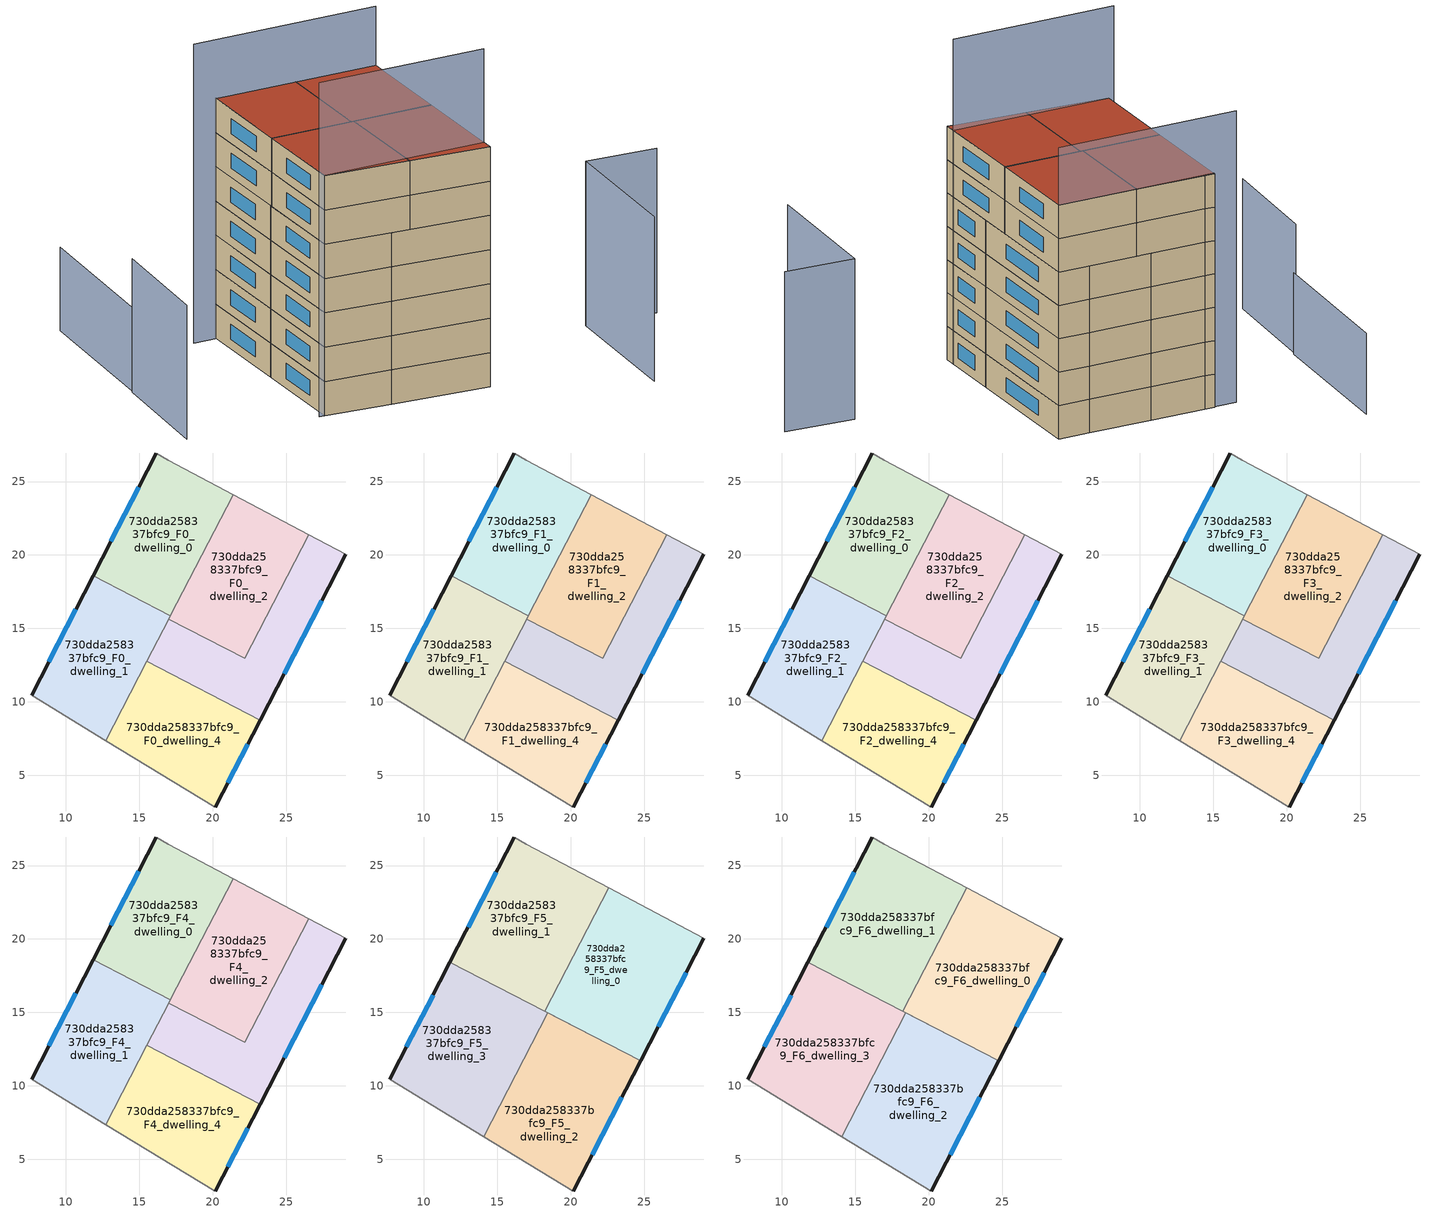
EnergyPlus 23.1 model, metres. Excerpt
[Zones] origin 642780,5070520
730dda258337bfc9_F0_dwelling_0
 floor ground (EU_floor_Construction): 21.4,24.11 17.12,15.85 11.85,18.57 16.17,26.95 16.97,26.45 z0
 wall outside (EU_wall_Construction): 16.17,26.95 11.85,18.57 z0:3
 wall adiabatic (EU_wall_Construction): 21.4,24.11 16.97,26.45 16.17,26.95 z0:3
 wall to 730dda258337bfc9_F0_dwelling_1 (EU_wall_Construction): 11.85,18.57 17.12,15.85 z0:3
 wall to 730dda258337bfc9_F0_dwelling_2 (EU_wall_Construction): 17.12,15.85 21.4,24.11 z0:3
 window (EU_Window_Construction): 14.96,24.6 13.06,20.92 z0.84:2.16
730dda258337bfc9_F0_dwelling_1
 floor ground (EU_floor_Construction): 17.12,15.85 12.72,7.36 7.66,10.44 11.85,18.57 z0
 wall outside (EU_wall_Construction): 11.85,18.57 7.66,10.44 z0:3
 wall adiabatic (EU_wall_Construction): 7.66,10.44 12.72,7.36 z0:3
 wall to 730dda258337bfc9_F0_dwelling_4 (EU_wall_Construction): 12.72,7.36 15.52,12.75 z0:3
 wall to 730dda258337bfc9_F0_dwelling_3 (EU_wall_Construction): 15.52,12.75 17.01,15.63 z0:3
 wall to 730dda258337bfc9_F0_dwelling_2 (EU_wall_Construction): 17.01,15.63 17.12,15.85 z0:3
 window (EU_Window_Construction): 10.68,16.29 8.84,12.72 z0.84:2.16
730dda258337bfc9_F0_dwelling_2
 floor ground (EU_floor_Construction): 26.54,21.38 22.18,12.95 17.01,15.63 21.4,24.11 z0
 wall to 730dda258337bfc9_F0_dwelling_3 (EU_wall_Construction): 17.01,15.63 22.18,12.95 26.54,21.38 z0:3
 wall adiabatic (EU_wall_Construction): 26.54,21.38 21.4,24.11 z0:3
730dda258337bfc9_F0_dwelling_3
 floor ground (EU_floor_Construction): 29.08,20.04 23.24,8.75 15.52,12.75 17.01,15.63 22.18,12.95 26.54,21.38 z0
 wall outside (EU_wall_Construction): 23.24,8.75 29.08,20.04 z0:3
 wall adiabatic (EU_wall_Construction): 29.08,20.04 26.54,21.38 z0:3
 wall to 730dda258337bfc9_F0_dwelling_4 (EU_wall_Construction): 15.52,12.75 23.24,8.75 z0:3
 window (EU_Window_Construction): 24.87,11.92 27.44,16.88 z0.84:2.16
730dda258337bfc9_F0_dwelling_4
 floor ground (EU_floor_Construction): 23.24,8.75 20.17,2.83 12.72,7.36 15.52,12.75 z0
 wall outside (EU_wall_Construction): 20.17,2.83 23.24,8.75 z0:3
 wall adiabatic (EU_wall_Construction): 12.72,7.36 20.17,2.83 z0:3
 window (EU_Window_Construction): 21.03,4.49 22.38,7.09 z0.84:2.16
730dda258337bfc9_F1_dwelling_0
 floor to 730dda258337bfc9_F0_dwelling_0 (EU_floor_Construction): 21.4,24.11 17.12,15.85 11.85,18.57 16.17,26.95 16.97,26.45 z3
 wall outside (EU_wall_Construction): 16.17,26.95 11.85,18.57 z3:6
 wall adiabatic (EU_wall_Construction): 21.4,24.11 16.97,26.45 16.17,26.95 z3:6
 wall to 730dda258337bfc9_F1_dwelling_1 (EU_wall_Construction): 11.85,18.57 17.12,15.85 z3:6
 wall to 730dda258337bfc9_F1_dwelling_2 (EU_wall_Construction): 17.12,15.85 21.4,24.11 z3:6
 window (EU_Window_Construction): 14.96,24.6 13.06,20.92 z3.84:5.16
730dda258337bfc9_F1_dwelling_1
 floor to 730dda258337bfc9_F0_dwelling_1 (EU_floor_Construction): 17.12,15.85 12.72,7.36 7.66,10.44 11.85,18.57 z3
 wall outside (EU_wall_Construction): 11.85,18.57 7.66,10.44 z3:6
 wall adiabatic (EU_wall_Construction): 7.66,10.44 12.72,7.36 z3:6
 wall to 730dda258337bfc9_F1_dwelling_4 (EU_wall_Construction): 12.72,7.36 15.52,12.75 z3:6
 wall to 730dda258337bfc9_F1_dwelling_3 (EU_wall_Construction): 15.52,12.75 17.01,15.63 z3:6
 wall to 730dda258337bfc9_F1_dwelling_2 (EU_wall_Construction): 17.01,15.63 17.12,15.85 z3:6
 window (EU_Window_Construction): 10.68,16.29 8.84,12.72 z3.84:5.16
730dda258337bfc9_F1_dwelling_2
 floor to 730dda258337bfc9_F0_dwelling_2 (EU_floor_Construction): 26.54,21.38 22.18,12.95 17.01,15.63 21.4,24.11 z3
 wall to 730dda258337bfc9_F1_dwelling_3 (EU_wall_Construction): 17.01,15.63 22.18,12.95 26.54,21.38 z3:6
 wall adiabatic (EU_wall_Construction): 26.54,21.38 21.4,24.11 z3:6
730dda258337bfc9_F1_dwelling_3
 floor to 730dda258337bfc9_F0_dwelling_3 (EU_floor_Construction): 29.08,20.04 23.24,8.75 15.52,12.75 17.01,15.63 22.18,12.95 26.54,21.38 z3
 wall outside (EU_wall_Construction): 23.24,8.75 29.08,20.04 z3:6
 wall adiabatic (EU_wall_Construction): 29.08,20.04 26.54,21.38 z3:6
 wall to 730dda258337bfc9_F1_dwelling_4 (EU_wall_Construction): 15.52,12.75 23.24,8.75 z3:6
 window (EU_Window_Construction): 24.87,11.92 27.44,16.88 z3.84:5.16
730dda258337bfc9_F1_dwelling_4
 floor to 730dda258337bfc9_F0_dwelling_4 (EU_floor_Construction): 23.24,8.75 20.17,2.83 12.72,7.36 15.52,12.75 z3
 wall outside (EU_wall_Construction): 20.17,2.83 23.24,8.75 z3:6
 wall adiabatic (EU_wall_Construction): 12.72,7.36 20.17,2.83 z3:6
 window (EU_Window_Construction): 21.03,4.49 22.38,7.09 z3.84:5.16
730dda258337bfc9_F2_dwelling_0
 floor to 730dda258337bfc9_F1_dwelling_0 (EU_floor_Construction): 21.4,24.11 17.12,15.85 11.85,18.57 16.17,26.95 16.97,26.45 z6
 wall outside (EU_wall_Construction): 16.17,26.95 11.85,18.57 z6:9
 wall adiabatic (EU_wall_Construction): 21.4,24.11 16.97,26.45 16.17,26.95 z6:9
 wall to 730dda258337bfc9_F2_dwelling_1 (EU_wall_Construction): 11.85,18.57 17.12,15.85 z6:9
 wall to 730dda258337bfc9_F2_dwelling_2 (EU_wall_Construction): 17.12,15.85 21.4,24.11 z6:9
 window (EU_Window_Construction): 14.96,24.6 13.06,20.92 z6.84:8.16
730dda258337bfc9_F2_dwelling_1
 floor to 730dda258337bfc9_F1_dwelling_1 (EU_floor_Construction): 17.12,15.85 12.72,7.36 7.66,10.44 11.85,18.57 z6
 wall outside (EU_wall_Construction): 11.85,18.57 7.66,10.44 z6:9
 wall adiabatic (EU_wall_Construction): 7.66,10.44 12.72,7.36 z6:9
 wall to 730dda258337bfc9_F2_dwelling_4 (EU_wall_Construction): 12.72,7.36 15.52,12.75 z6:9
 wall to 730dda258337bfc9_F2_dwelling_3 (EU_wall_Construction): 15.52,12.75 17.01,15.63 z6:9
 wall to 730dda258337bfc9_F2_dwelling_2 (EU_wall_Construction): 17.01,15.63 17.12,15.85 z6:9
 window (EU_Window_Construction): 10.68,16.29 8.84,12.72 z6.84:8.16
730dda258337bfc9_F2_dwelling_2
 floor to 730dda258337bfc9_F1_dwelling_2 (EU_floor_Construction): 26.54,21.38 22.18,12.95 17.01,15.63 21.4,24.11 z6
 wall to 730dda258337bfc9_F2_dwelling_3 (EU_wall_Construction): 17.01,15.63 22.18,12.95 26.54,21.38 z6:9
 wall adiabatic (EU_wall_Construction): 26.54,21.38 21.4,24.11 z6:9
730dda258337bfc9_F2_dwelling_3
 floor to 730dda258337bfc9_F1_dwelling_3 (EU_floor_Construction): 29.08,20.04 23.24,8.75 15.52,12.75 17.01,15.63 22.18,12.95 26.54,21.38 z6
 wall outside (EU_wall_Construction): 23.24,8.75 29.08,20.04 z6:9
 wall adiabatic (EU_wall_Construction): 29.08,20.04 26.54,21.38 z6:9
 wall to 730dda258337bfc9_F2_dwelling_4 (EU_wall_Construction): 15.52,12.75 23.24,8.75 z6:9
 window (EU_Window_Construction): 24.87,11.92 27.44,16.88 z6.84:8.16
730dda258337bfc9_F2_dwelling_4
 floor to 730dda258337bfc9_F1_dwelling_4 (EU_floor_Construction): 23.24,8.75 20.17,2.83 12.72,7.36 15.52,12.75 z6
 wall outside (EU_wall_Construction): 20.17,2.83 23.24,8.75 z6:9
 wall adiabatic (EU_wall_Construction): 12.72,7.36 20.17,2.83 z6:9
 window (EU_Window_Construction): 21.03,4.49 22.38,7.09 z6.84:8.16
730dda258337bfc9_F3_dwelling_0
 floor to 730dda258337bfc9_F2_dwelling_0 (EU_floor_Construction): 21.4,24.11 17.12,15.85 11.85,18.57 16.17,26.95 16.97,26.45 z9
 wall outside (EU_wall_Construction): 16.17,26.95 11.85,18.57 z9:12
 wall adiabatic (EU_wall_Construction): 21.4,24.11 16.97,26.45 16.17,26.95 z9:12
 wall to 730dda258337bfc9_F3_dwelling_1 (EU_wall_Construction): 11.85,18.57 17.12,15.85 z9:12
 wall to 730dda258337bfc9_F3_dwelling_2 (EU_wall_Construction): 17.12,15.85 21.4,24.11 z9:12
 window (EU_Window_Construction): 14.96,24.6 13.06,20.92 z9.84:11.16
730dda258337bfc9_F3_dwelling_1
 floor to 730dda258337bfc9_F2_dwelling_1 (EU_floor_Construction): 17.12,15.85 12.72,7.36 7.66,10.44 11.85,18.57 z9
 wall outside (EU_wall_Construction): 11.85,18.57 7.66,10.44 z9:12
 wall adiabatic (EU_wall_Construction): 7.66,10.44 12.72,7.36 z9:12
 wall to 730dda258337bfc9_F3_dwelling_4 (EU_wall_Construction): 12.72,7.36 15.52,12.75 z9:12
 wall to 730dda258337bfc9_F3_dwelling_3 (EU_wall_Construction): 15.52,12.75 17.01,15.63 z9:12
 wall to 730dda258337bfc9_F3_dwelling_2 (EU_wall_Construction): 17.01,15.63 17.12,15.85 z9:12
 window (EU_Window_Construction): 10.68,16.29 8.84,12.72 z9.84:11.16
730dda258337bfc9_F3_dwelling_2
 floor to 730dda258337bfc9_F2_dwelling_2 (EU_floor_Construction): 26.54,21.38 22.18,12.95 17.01,15.63 21.4,24.11 z9
 wall to 730dda258337bfc9_F3_dwelling_3 (EU_wall_Construction): 17.01,15.63 22.18,12.95 26.54,21.38 z9:12
 wall adiabatic (EU_wall_Construction): 26.54,21.38 21.4,24.11 z9:12
730dda258337bfc9_F3_dwelling_3
 floor to 730dda258337bfc9_F2_dwelling_3 (EU_floor_Construction): 29.08,20.04 23.24,8.75 15.52,12.75 17.01,15.63 22.18,12.95 26.54,21.38 z9
 wall outside (EU_wall_Construction): 23.24,8.75 29.08,20.04 z9:12
 wall adiabatic (EU_wall_Construction): 29.08,20.04 26.54,21.38 z9:12
 wall to 730dda258337bfc9_F3_dwelling_4 (EU_wall_Construction): 15.52,12.75 23.24,8.75 z9:12
 window (EU_Window_Construction): 24.87,11.92 27.44,16.88 z9.84:11.16
730dda258337bfc9_F3_dwelling_4
 floor to 730dda258337bfc9_F2_dwelling_4 (EU_floor_Construction): 23.24,8.75 20.17,2.83 12.72,7.36 15.52,12.75 z9
 wall outside (EU_wall_Construction): 20.17,2.83 23.24,8.75 z9:12
 wall adiabatic (EU_wall_Construction): 12.72,7.36 20.17,2.83 z9:12
 window (EU_Window_Construction): 21.03,4.49 22.38,7.09 z9.84:11.16
730dda258337bfc9_F4_dwelling_0
 floor to 730dda258337bfc9_F3_dwelling_0 (EU_floor_Construction): 21.4,24.11 17.12,15.85 11.85,18.57 16.17,26.95 16.97,26.45 z12
 wall outside (EU_wall_Construction): 16.17,26.95 11.85,18.57 z12:15
 wall adiabatic (EU_wall_Construction): 21.4,24.11 16.97,26.45 16.17,26.95 z12:15
 wall to 730dda258337bfc9_F4_dwelling_1 (EU_wall_Construction): 11.85,18.57 17.12,15.85 z12:15
 wall to 730dda258337bfc9_F4_dwelling_2 (EU_wall_Construction): 17.12,15.85 21.4,24.11 z12:15
 window (EU_Window_Construction): 14.96,24.6 13.06,20.92 z12.84:14.16
730dda258337bfc9_F4_dwelling_1
 floor to 730dda258337bfc9_F3_dwelling_1 (EU_floor_Construction): 17.12,15.85 12.72,7.36 7.66,10.44 11.85,18.57 z12
 wall outside (EU_wall_Construction): 11.85,18.57 7.66,10.44 z12:15
 wall adiabatic (EU_wall_Construction): 7.66,10.44 12.72,7.36 z12:15
 wall to 730dda258337bfc9_F4_dwelling_4 (EU_wall_Construction): 12.72,7.36 15.52,12.75 z12:15
 wall to 730dda258337bfc9_F4_dwelling_3 (EU_wall_Construction): 15.52,12.75 17.01,15.63 z12:15
 wall to 730dda258337bfc9_F4_dwelling_2 (EU_wall_Construction): 17.01,15.63 17.12,15.85 z12:15
 window (EU_Window_Construction): 10.68,16.29 8.84,12.72 z12.84:14.16
730dda258337bfc9_F4_dwelling_2
 floor to 730dda258337bfc9_F3_dwelling_2 (EU_floor_Construction): 26.54,21.38 22.18,12.95 17.01,15.63 21.4,24.11 z12
 wall to 730dda258337bfc9_F4_dwelling_3 (EU_wall_Construction): 17.01,15.63 22.18,12.95 26.54,21.38 z12:15
 wall adiabatic (EU_wall_Construction): 26.54,21.38 21.4,24.11 z12:15
 ceiling adiabatic (EU_roof_Construction): 22.18,12.95 26.54,21.38 22.59,23.47 18.24,15.07 17.04,15.69 17.01,15.63 z15
730dda258337bfc9_F4_dwelling_3
 floor to 730dda258337bfc9_F3_dwelling_3 (EU_floor_Construction): 29.08,20.04 23.24,8.75 15.52,12.75 17.01,15.63 22.18,12.95 26.54,21.38 z12
 wall outside (EU_wall_Construction): 23.24,8.75 29.08,20.04 z12:15
 wall adiabatic (EU_wall_Construction): 29.08,20.04 26.54,21.38 z12:15
 wall to 730dda258337bfc9_F4_dwelling_4 (EU_wall_Construction): 15.52,12.75 23.24,8.75 z12:15
 window (EU_Window_Construction): 24.87,11.92 27.44,16.88 z12.84:14.16
 ceiling adiabatic (EU_roof_Construction): 16.92,12.02 18.41,14.9 17.01,15.63 15.52,12.75 z15
730dda258337bfc9_F4_dwelling_4
 floor to 730dda258337bfc9_F3_dwelling_4 (EU_floor_Construction): 23.24,8.75 20.17,2.83 12.72,7.36 15.52,12.75 z12
 wall outside (EU_wall_Construction): 20.17,2.83 23.24,8.75 z12:15
 wall adiabatic (EU_wall_Construction): 12.72,7.36 20.17,2.83 z12:15
 window (EU_Window_Construction): 21.03,4.49 22.38,7.09 z12.84:14.16
730dda258337bfc9_F5_dwelling_0
 floor adiabatic (EU_floor_Construction): 26.54,21.38 22.21,13.01 18.24,15.07 22.59,23.47 z15
 floor to 730dda258337bfc9_F4_dwelling_3 (EU_floor_Construction): 29.08,20.04 24.76,11.69 22.21,13.01 26.54,21.38 z15
 wall outside (EU_wall_Construction): 24.76,11.69 29.08,20.04 z15:18
 wall to 730dda258337bfc9_F5_dwelling_1 (EU_wall_Construction): 22.59,23.47 18.24,15.07 z15:18
 wall adiabatic (EU_wall_Construction): 29.08,20.04 22.59,23.47 z15:18
 wall to 730dda258337bfc9_F5_dwelling_3 (EU_wall_Construction): 18.24,15.07 24.76,11.69 z15:18
 window (EU_Window_Construction): 25.97,14.03 27.87,17.7 z15.84:17.16
730dda258337bfc9_F5_dwelling_1
 floor to 730dda258337bfc9_F4_dwelling_0 (EU_floor_Construction): 21.4,24.11 17.12,15.85 11.86,18.57 16.17,26.95 16.97,26.45 z15
 floor to 730dda258337bfc9_F4_dwelling_1 (EU_floor_Construction): 17.12,15.85 17.04,15.69 11.77,18.42 11.86,18.57 z15
 floor to 730dda258337bfc9_F4_dwelling_2 (EU_floor_Construction): 22.59,23.47 18.24,15.07 17.04,15.69 21.4,24.11 z15
 wall outside (EU_wall_Construction): 16.17,26.95 11.77,18.42 z15:18
 wall adiabatic (EU_wall_Construction): 22.59,23.47 16.97,26.45 16.17,26.95 z15:18
 wall to 730dda258337bfc9_F5_dwelling_3 (EU_wall_Construction): 11.77,18.42 18.24,15.07 z15:18
 window (EU_Window_Construction): 14.94,24.56 13.01,20.81 z15.84:17.16
730dda258337bfc9_F5_dwelling_2
 floor to 730dda258337bfc9_F4_dwelling_4 (EU_floor_Construction): 23.24,8.75 20.17,2.83 14.08,6.54 16.92,12.02 z15
 floor to 730dda258337bfc9_F4_dwelling_3 (EU_floor_Construction): 22.21,13.01 24.76,11.69 23.24,8.75 16.92,12.02 18.41,14.9 22.18,12.95 z15
 floor adiabatic (EU_floor_Construction): 22.21,13.01 22.18,12.95 18.41,14.9 18.44,14.96 z15
 wall outside (EU_wall_Construction): 20.17,2.83 24.76,11.69 z15:18
 wall adiabatic (EU_wall_Construction): 14.08,6.54 20.17,2.83 z15:18
 wall to 730dda258337bfc9_F5_dwelling_3 (EU_wall_Construction): 24.76,11.69 18.44,14.96 14.08,6.54 z15:18
 window (EU_Window_Construction): 21.45,5.31 23.47,9.21 z15.84:17.16
730dda258337bfc9_F5_dwelling_3
 floor to 730dda258337bfc9_F4_dwelling_1 (EU_floor_Construction): 17.04,15.69 12.72,7.36 7.66,10.44 11.77,18.42 z15
 floor to 730dda258337bfc9_F4_dwelling_4 (EU_floor_Construction): 16.92,12.02 14.08,6.54 12.72,7.36 15.52,12.75 z15
 floor adiabatic (EU_floor_Construction): 18.44,14.96 16.92,12.02 15.52,12.75 17.04,15.69 z15
 wall outside (EU_wall_Construction): 11.77,18.42 7.66,10.44 z15:18
 wall adiabatic (EU_wall_Construction): 7.66,10.44 14.08,6.54 z15:18
 window (EU_Window_Construction): 10.62,16.18 8.81,12.67 z15.84:17.16
730dda258337bfc9_F6_dwelling_0
 floor to 730dda258337bfc9_F5_dwelling_0 (EU_floor_Construction): 29.08,20.04 24.76,11.69 18.24,15.07 22.59,23.47 z18
 wall outside (EU_wall_Construction): 24.76,11.69 29.08,20.04 z18:21
 wall to 730dda258337bfc9_F6_dwelling_1 (EU_wall_Construction): 22.59,23.47 18.24,15.07 z18:21
 wall adiabatic (EU_wall_Construction): 29.08,20.04 22.59,23.47 z18:21
 wall to 730dda258337bfc9_F6_dwelling_3 (EU_wall_Construction): 18.24,15.07 24.76,11.69 z18:21
 window (EU_Window_Construction): 25.97,14.03 27.87,17.7 z18.84:20.16
 roof outside (EU_roof_Construction): 24.76,11.69 29.08,20.04 22.59,23.47 18.24,15.07 z21
730dda258337bfc9_F6_dwelling_1
 floor to 730dda258337bfc9_F5_dwelling_1 (EU_floor_Construction): 22.59,23.47 18.24,15.07 11.77,18.42 16.17,26.95 16.97,26.45 z18
 wall outside (EU_wall_Construction): 16.17,26.95 11.77,18.42 z18:21
 wall adiabatic (EU_wall_Construction): 22.59,23.47 16.97,26.45 16.17,26.95 z18:21
 wall to 730dda258337bfc9_F6_dwelling_3 (EU_wall_Construction): 11.77,18.42 18.24,15.07 z18:21
 window (EU_Window_Construction): 14.94,24.56 13.01,20.81 z18.84:20.16
 roof outside (EU_roof_Construction): 18.24,15.07 22.59,23.47 16.97,26.45 16.17,26.95 11.77,18.42 z21
730dda258337bfc9_F6_dwelling_2
 floor to 730dda258337bfc9_F5_dwelling_2 (EU_floor_Construction): 24.76,11.69 20.17,2.83 14.08,6.54 18.44,14.96 z18
 wall outside (EU_wall_Construction): 20.17,2.83 24.76,11.69 z18:21
 wall adiabatic (EU_wall_Construction): 14.08,6.54 20.17,2.83 z18:21
 wall to 730dda258337bfc9_F6_dwelling_3 (EU_wall_Construction): 24.76,11.69 18.44,14.96 14.08,6.54 z18:21
 window (EU_Window_Construction): 21.45,5.31 23.47,9.21 z18.84:20.16
 roof outside (EU_roof_Construction): 20.17,2.83 24.76,11.69 18.44,14.96 14.08,6.54 z21
730dda258337bfc9_F6_dwelling_3
 floor to 730dda258337bfc9_F5_dwelling_3 (EU_floor_Construction): 18.44,14.96 14.08,6.54 7.66,10.44 11.77,18.42 z18
 wall outside (EU_wall_Construction): 11.77,18.42 7.66,10.44 z18:21
 wall adiabatic (EU_wall_Construction): 7.66,10.44 14.08,6.54 z18:21
 window (EU_Window_Construction): 10.62,16.18 8.81,12.67 z18.84:20.16
 roof outside (EU_roof_Construction): 14.08,6.54 18.44,14.96 11.77,18.42 7.66,10.44 z21
shading: 28.57,-7.48 35.06,3.64 / 35.06,3.64 40.58,0.42 z0:14.4; 7.26,10.74 20.66,3.77 z0:29.2; 2.96,26.05 -2.64,16.95 z0:11.7; 10.37,38.16 3.01,25.9 z0:7.3; 29.08,20.04 14.22,27.74 z0:26.2
[Building]
EU S2 Campaign: North Axis=0; Terrain=City; Solar Distribution=FullExterior
[Site:Location]
Lyon-Bron: Latitude=45.75; Longitude=5; Time Zone=1; Elevation=198
[SizingPeriod:WeatherFileDays]
AnnualSizingPeriod: Begin Month=1; Begin Day of Month=1; End Month=12; End Day of Month=31; Day of Week for Start Day=Monday; Use Weather File Daylight Saving Period=No; Use Weather File Rain and Snow Indicators=No
[MATERIAL]
EU_InternalMass_Material: Roughness=MediumRough; Thickness=0.1; Conductivity=1; Density=1800; Specific Heat=900; Thermal Absorptance=0.9; Solar Absorptance=0.7; Visible Absorptance=0.7
[MATERIAL:NOMASS] Roughness=MediumRough; Thermal Absorptance=0.9; Solar Absorptance=0.7; Visible Absorptance=0.7
Name | Thermal Resistance
EU_wall_NoMass | 0.776494
EU_roof_NoMass | 0.486893
EU_floor_NoMass | 0.421597
[WINDOWMATERIAL:SIMPLEGLAZINGSYSTEM]
EU_Window_SimpleGlazing: UFactor=4.24961; Solar Heat Gain Coefficient=0.83; Visible Transmittance=0.83
[CONSTRUCTION]
EU_wall_Construction: EU_wall_NoMass
EU_roof_Construction: EU_roof_NoMass
EU_floor_Construction: EU_floor_NoMass
EU_Window_Construction: EU_Window_SimpleGlazing
EU_InternalMass_Construction: EU_InternalMass_Material
[ZONE] Type=1; Multiplier=1; Ceiling Height=autocalculate; Floor Area=autocalculate; Part of Total Floor Area=Yes
Name | Volume
730dda258337bfc9_F0_dwelling_0; 730dda258337bfc9_F1_dwelling_0; 730dda258337bfc9_F2_dwelling_0; 730dda258337bfc9_F3_dwelling_0; 730dda258337bfc9_F4_dwelling_0 | 166.208
730dda258337bfc9_F5_dwelling_0; 730dda258337bfc9_F6_dwelling_0 | 207.773
730dda258337bfc9_F0_dwelling_1; 730dda258337bfc9_F1_dwelling_1; 730dda258337bfc9_F2_dwelling_1; 730dda258337bfc9_F3_dwelling_1; 730dda258337bfc9_F4_dwelling_1 | 166.19
730dda258337bfc9_F5_dwelling_1; 730dda258337bfc9_F6_dwelling_1 | 207.745
730dda258337bfc9_F0_dwelling_2; 730dda258337bfc9_F1_dwelling_2; 730dda258337bfc9_F2_dwelling_2; 730dda258337bfc9_F3_dwelling_2; 730dda258337bfc9_F4_dwelling_2 | 166.23
730dda258337bfc9_F5_dwelling_2; 730dda258337bfc9_F6_dwelling_2 | 207.772
730dda258337bfc9_F0_dwelling_3; 730dda258337bfc9_F1_dwelling_3; 730dda258337bfc9_F2_dwelling_3; 730dda258337bfc9_F3_dwelling_3; 730dda258337bfc9_F4_dwelling_3 | 166.222
730dda258337bfc9_F5_dwelling_3; 730dda258337bfc9_F6_dwelling_3 | 207.754
730dda258337bfc9_F0_dwelling_4; 730dda258337bfc9_F1_dwelling_4; 730dda258337bfc9_F2_dwelling_4; 730dda258337bfc9_F3_dwelling_4; 730dda258337bfc9_F4_dwelling_4 | 166.206
[INTERNALMASS] Construction=EU_InternalMass_Construction
Name | Zone or ZoneList | Surface Area
730dda258337bfc9_F0_dwelling_0_EU_InternalMass | 730dda258337bfc9_F0_dwelling_0 | 55.4016
730dda258337bfc9_F0_dwelling_1_EU_InternalMass | 730dda258337bfc9_F0_dwelling_1 | 55.3974
730dda258337bfc9_F0_dwelling_2_EU_InternalMass | 730dda258337bfc9_F0_dwelling_2 | 55.4111
730dda258337bfc9_F0_dwelling_3_EU_InternalMass | 730dda258337bfc9_F0_dwelling_3 | 55.4074
730dda258337bfc9_F0_dwelling_4_EU_InternalMass | 730dda258337bfc9_F0_dwelling_4 | 55.4021
730dda258337bfc9_F1_dwelling_0_EU_InternalMass | 730dda258337bfc9_F1_dwelling_0 | 55.4016
730dda258337bfc9_F1_dwelling_1_EU_InternalMass | 730dda258337bfc9_F1_dwelling_1 | 55.3974
730dda258337bfc9_F1_dwelling_2_EU_InternalMass | 730dda258337bfc9_F1_dwelling_2 | 55.4111
730dda258337bfc9_F1_dwelling_3_EU_InternalMass | 730dda258337bfc9_F1_dwelling_3 | 55.4074
730dda258337bfc9_F1_dwelling_4_EU_InternalMass | 730dda258337bfc9_F1_dwelling_4 | 55.4021
730dda258337bfc9_F2_dwelling_0_EU_InternalMass | 730dda258337bfc9_F2_dwelling_0 | 55.4016
730dda258337bfc9_F2_dwelling_1_EU_InternalMass | 730dda258337bfc9_F2_dwelling_1 | 55.3974
730dda258337bfc9_F2_dwelling_2_EU_InternalMass | 730dda258337bfc9_F2_dwelling_2 | 55.4111
730dda258337bfc9_F2_dwelling_3_EU_InternalMass | 730dda258337bfc9_F2_dwelling_3 | 55.4074
730dda258337bfc9_F2_dwelling_4_EU_InternalMass | 730dda258337bfc9_F2_dwelling_4 | 55.4021
730dda258337bfc9_F3_dwelling_0_EU_InternalMass | 730dda258337bfc9_F3_dwelling_0 | 55.4016
730dda258337bfc9_F3_dwelling_1_EU_InternalMass | 730dda258337bfc9_F3_dwelling_1 | 55.3974
730dda258337bfc9_F3_dwelling_2_EU_InternalMass | 730dda258337bfc9_F3_dwelling_2 | 55.4111
730dda258337bfc9_F3_dwelling_3_EU_InternalMass | 730dda258337bfc9_F3_dwelling_3 | 55.4074
730dda258337bfc9_F3_dwelling_4_EU_InternalMass | 730dda258337bfc9_F3_dwelling_4 | 55.4021
730dda258337bfc9_F4_dwelling_0_EU_InternalMass | 730dda258337bfc9_F4_dwelling_0 | 55.4016
730dda258337bfc9_F4_dwelling_1_EU_InternalMass | 730dda258337bfc9_F4_dwelling_1 | 55.3974
730dda258337bfc9_F4_dwelling_2_EU_InternalMass | 730dda258337bfc9_F4_dwelling_2 | 55.4111
730dda258337bfc9_F4_dwelling_3_EU_InternalMass | 730dda258337bfc9_F4_dwelling_3 | 55.4074
730dda258337bfc9_F4_dwelling_4_EU_InternalMass | 730dda258337bfc9_F4_dwelling_4 | 55.4021
730dda258337bfc9_F5_dwelling_0_EU_InternalMass | 730dda258337bfc9_F5_dwelling_0 | 69.2564
730dda258337bfc9_F5_dwelling_1_EU_InternalMass | 730dda258337bfc9_F5_dwelling_1 | 69.2489
730dda258337bfc9_F5_dwelling_2_EU_InternalMass | 730dda258337bfc9_F5_dwelling_2 | 69.2584
730dda258337bfc9_F5_dwelling_3_EU_InternalMass | 730dda258337bfc9_F5_dwelling_3 | 69.2529
730dda258337bfc9_F6_dwelling_0_EU_InternalMass | 730dda258337bfc9_F6_dwelling_0 | 69.2564
730dda258337bfc9_F6_dwelling_1_EU_InternalMass | 730dda258337bfc9_F6_dwelling_1 | 69.2489
730dda258337bfc9_F6_dwelling_2_EU_InternalMass | 730dda258337bfc9_F6_dwelling_2 | 69.2584
730dda258337bfc9_F6_dwelling_3_EU_InternalMass | 730dda258337bfc9_F6_dwelling_3 | 69.2529
[OTHEREQUIPMENT] Fuel Type=Electricity; Design Level Calculation Method=Watts/Area; Power per Zone Floor Area=1; Fraction Latent=0; Fraction Radiant=0; Fraction Lost=0; Carbon Dioxide Generation Rate=0; EndUse Subcategory=EU_Step8_InternalGains
Name | Zone or ZoneList or Space or SpaceList | Schedule
EU_Step8_InternalGain_730dda258337bfc9_F0_dwelling_0_f000 | 730dda258337bfc9_F0_dwelling_0 | EU_Step8_GainSchedule_730dda258337bfc9_F0_dwelling_0_f000
EU_Step8_InternalGain_730dda258337bfc9_F0_dwelling_1_f000 | 730dda258337bfc9_F0_dwelling_1 | EU_Step8_GainSchedule_730dda258337bfc9_F0_dwelling_1_f000
EU_Step8_InternalGain_730dda258337bfc9_F0_dwelling_2_f000 | 730dda258337bfc9_F0_dwelling_2 | EU_Step8_GainSchedule_730dda258337bfc9_F0_dwelling_2_f000
EU_Step8_InternalGain_730dda258337bfc9_F0_dwelling_3_f000 | 730dda258337bfc9_F0_dwelling_3 | EU_Step8_GainSchedule_730dda258337bfc9_F0_dwelling_3_f000
EU_Step8_InternalGain_730dda258337bfc9_F0_dwelling_4_f000 | 730dda258337bfc9_F0_dwelling_4 | EU_Step8_GainSchedule_730dda258337bfc9_F0_dwelling_4_f000
EU_Step8_InternalGain_730dda258337bfc9_F1_dwelling_0_f000 | 730dda258337bfc9_F1_dwelling_0 | EU_Step8_GainSchedule_730dda258337bfc9_F1_dwelling_0_f000
EU_Step8_InternalGain_730dda258337bfc9_F1_dwelling_1_f000 | 730dda258337bfc9_F1_dwelling_1 | EU_Step8_GainSchedule_730dda258337bfc9_F1_dwelling_1_f000
EU_Step8_InternalGain_730dda258337bfc9_F1_dwelling_2_f000 | 730dda258337bfc9_F1_dwelling_2 | EU_Step8_GainSchedule_730dda258337bfc9_F1_dwelling_2_f000
EU_Step8_InternalGain_730dda258337bfc9_F1_dwelling_3_f000 | 730dda258337bfc9_F1_dwelling_3 | EU_Step8_GainSchedule_730dda258337bfc9_F1_dwelling_3_f000
EU_Step8_InternalGain_730dda258337bfc9_F1_dwelling_4_f000 | 730dda258337bfc9_F1_dwelling_4 | EU_Step8_GainSchedule_730dda258337bfc9_F1_dwelling_4_f000
EU_Step8_InternalGain_730dda258337bfc9_F2_dwelling_0_f000 | 730dda258337bfc9_F2_dwelling_0 | EU_Step8_GainSchedule_730dda258337bfc9_F2_dwelling_0_f000
EU_Step8_InternalGain_730dda258337bfc9_F2_dwelling_1_f000 | 730dda258337bfc9_F2_dwelling_1 | EU_Step8_GainSchedule_730dda258337bfc9_F2_dwelling_1_f000
EU_Step8_InternalGain_730dda258337bfc9_F2_dwelling_2_f000 | 730dda258337bfc9_F2_dwelling_2 | EU_Step8_GainSchedule_730dda258337bfc9_F2_dwelling_2_f000
EU_Step8_InternalGain_730dda258337bfc9_F2_dwelling_3_f000 | 730dda258337bfc9_F2_dwelling_3 | EU_Step8_GainSchedule_730dda258337bfc9_F2_dwelling_3_f000
EU_Step8_InternalGain_730dda258337bfc9_F2_dwelling_4_f000 | 730dda258337bfc9_F2_dwelling_4 | EU_Step8_GainSchedule_730dda258337bfc9_F2_dwelling_4_f000
EU_Step8_InternalGain_730dda258337bfc9_F3_dwelling_0_f000 | 730dda258337bfc9_F3_dwelling_0 | EU_Step8_GainSchedule_730dda258337bfc9_F3_dwelling_0_f000
EU_Step8_InternalGain_730dda258337bfc9_F3_dwelling_1_f000 | 730dda258337bfc9_F3_dwelling_1 | EU_Step8_GainSchedule_730dda258337bfc9_F3_dwelling_1_f000
EU_Step8_InternalGain_730dda258337bfc9_F3_dwelling_2_f000 | 730dda258337bfc9_F3_dwelling_2 | EU_Step8_GainSchedule_730dda258337bfc9_F3_dwelling_2_f000
EU_Step8_InternalGain_730dda258337bfc9_F3_dwelling_3_f000 | 730dda258337bfc9_F3_dwelling_3 | EU_Step8_GainSchedule_730dda258337bfc9_F3_dwelling_3_f000
EU_Step8_InternalGain_730dda258337bfc9_F3_dwelling_4_f000 | 730dda258337bfc9_F3_dwelling_4 | EU_Step8_GainSchedule_730dda258337bfc9_F3_dwelling_4_f000
EU_Step8_InternalGain_730dda258337bfc9_F4_dwelling_0_f000 | 730dda258337bfc9_F4_dwelling_0 | EU_Step8_GainSchedule_730dda258337bfc9_F4_dwelling_0_f000
EU_Step8_InternalGain_730dda258337bfc9_F4_dwelling_1_f000 | 730dda258337bfc9_F4_dwelling_1 | EU_Step8_GainSchedule_730dda258337bfc9_F4_dwelling_1_f000
EU_Step8_InternalGain_730dda258337bfc9_F4_dwelling_2_f000 | 730dda258337bfc9_F4_dwelling_2 | EU_Step8_GainSchedule_730dda258337bfc9_F4_dwelling_2_f000
EU_Step8_InternalGain_730dda258337bfc9_F4_dwelling_3_f000 | 730dda258337bfc9_F4_dwelling_3 | EU_Step8_GainSchedule_730dda258337bfc9_F4_dwelling_3_f000
EU_Step8_InternalGain_730dda258337bfc9_F4_dwelling_4_f000 | 730dda258337bfc9_F4_dwelling_4 | EU_Step8_GainSchedule_730dda258337bfc9_F4_dwelling_4_f000
EU_Step8_InternalGain_730dda258337bfc9_F5_dwelling_0_f000 | 730dda258337bfc9_F5_dwelling_0 | EU_Step8_GainSchedule_730dda258337bfc9_F5_dwelling_0_f000
EU_Step8_InternalGain_730dda258337bfc9_F5_dwelling_1_f000 | 730dda258337bfc9_F5_dwelling_1 | EU_Step8_GainSchedule_730dda258337bfc9_F5_dwelling_1_f000
EU_Step8_InternalGain_730dda258337bfc9_F5_dwelling_2_f000 | 730dda258337bfc9_F5_dwelling_2 | EU_Step8_GainSchedule_730dda258337bfc9_F5_dwelling_2_f000
EU_Step8_InternalGain_730dda258337bfc9_F5_dwelling_3_f000 | 730dda258337bfc9_F5_dwelling_3 | EU_Step8_GainSchedule_730dda258337bfc9_F5_dwelling_3_f000
EU_Step8_InternalGain_730dda258337bfc9_F6_dwelling_0_f000 | 730dda258337bfc9_F6_dwelling_0 | EU_Step8_GainSchedule_730dda258337bfc9_F6_dwelling_0_f000
EU_Step8_InternalGain_730dda258337bfc9_F6_dwelling_1_f000 | 730dda258337bfc9_F6_dwelling_1 | EU_Step8_GainSchedule_730dda258337bfc9_F6_dwelling_1_f000
EU_Step8_InternalGain_730dda258337bfc9_F6_dwelling_2_f000 | 730dda258337bfc9_F6_dwelling_2 | EU_Step8_GainSchedule_730dda258337bfc9_F6_dwelling_2_f000
EU_Step8_InternalGain_730dda258337bfc9_F6_dwelling_3_f000 | 730dda258337bfc9_F6_dwelling_3 | EU_Step8_GainSchedule_730dda258337bfc9_F6_dwelling_3_f000
[ZONEVENTILATION:DESIGNFLOWRATE] Schedule=EU_AlwaysOn; Design Flow Rate Calculation Method=AirChanges/Hour; Air Changes per Hour=0.693814; Ventilation Type=Natural; Fan Pressure Rise=0; Fan Total Efficiency=1; Constant Term Coefficient=1; Temperature Term Coefficient=0; Velocity Term Coefficient=0; Velocity Squared Term Coefficient=0; Minimum Indoor Temperature=-100; Maximum Indoor Temperature=100; Delta Temperature=-100; Minimum Outdoor Temperature=-100; Maximum Outdoor Temperature=100; Maximum Wind Speed=40
Name | Zone or ZoneList or Space or SpaceList
EU_ConstantAir_730dda258337bfc9_F0_dwelling_0 | 730dda258337bfc9_F0_dwelling_0
EU_ConstantAir_730dda258337bfc9_F0_dwelling_1 | 730dda258337bfc9_F0_dwelling_1
EU_ConstantAir_730dda258337bfc9_F0_dwelling_2 | 730dda258337bfc9_F0_dwelling_2
EU_ConstantAir_730dda258337bfc9_F0_dwelling_3 | 730dda258337bfc9_F0_dwelling_3
EU_ConstantAir_730dda258337bfc9_F0_dwelling_4 | 730dda258337bfc9_F0_dwelling_4
EU_ConstantAir_730dda258337bfc9_F1_dwelling_0 | 730dda258337bfc9_F1_dwelling_0
EU_ConstantAir_730dda258337bfc9_F1_dwelling_1 | 730dda258337bfc9_F1_dwelling_1
EU_ConstantAir_730dda258337bfc9_F1_dwelling_2 | 730dda258337bfc9_F1_dwelling_2
EU_ConstantAir_730dda258337bfc9_F1_dwelling_3 | 730dda258337bfc9_F1_dwelling_3
EU_ConstantAir_730dda258337bfc9_F1_dwelling_4 | 730dda258337bfc9_F1_dwelling_4
EU_ConstantAir_730dda258337bfc9_F2_dwelling_0 | 730dda258337bfc9_F2_dwelling_0
EU_ConstantAir_730dda258337bfc9_F2_dwelling_1 | 730dda258337bfc9_F2_dwelling_1
EU_ConstantAir_730dda258337bfc9_F2_dwelling_2 | 730dda258337bfc9_F2_dwelling_2
EU_ConstantAir_730dda258337bfc9_F2_dwelling_3 | 730dda258337bfc9_F2_dwelling_3
EU_ConstantAir_730dda258337bfc9_F2_dwelling_4 | 730dda258337bfc9_F2_dwelling_4
EU_ConstantAir_730dda258337bfc9_F3_dwelling_0 | 730dda258337bfc9_F3_dwelling_0
EU_ConstantAir_730dda258337bfc9_F3_dwelling_1 | 730dda258337bfc9_F3_dwelling_1
EU_ConstantAir_730dda258337bfc9_F3_dwelling_2 | 730dda258337bfc9_F3_dwelling_2
EU_ConstantAir_730dda258337bfc9_F3_dwelling_3 | 730dda258337bfc9_F3_dwelling_3
EU_ConstantAir_730dda258337bfc9_F3_dwelling_4 | 730dda258337bfc9_F3_dwelling_4
EU_ConstantAir_730dda258337bfc9_F4_dwelling_0 | 730dda258337bfc9_F4_dwelling_0
EU_ConstantAir_730dda258337bfc9_F4_dwelling_1 | 730dda258337bfc9_F4_dwelling_1
EU_ConstantAir_730dda258337bfc9_F4_dwelling_2 | 730dda258337bfc9_F4_dwelling_2
EU_ConstantAir_730dda258337bfc9_F4_dwelling_3 | 730dda258337bfc9_F4_dwelling_3
EU_ConstantAir_730dda258337bfc9_F4_dwelling_4 | 730dda258337bfc9_F4_dwelling_4
EU_ConstantAir_730dda258337bfc9_F5_dwelling_0 | 730dda258337bfc9_F5_dwelling_0
EU_ConstantAir_730dda258337bfc9_F5_dwelling_1 | 730dda258337bfc9_F5_dwelling_1
EU_ConstantAir_730dda258337bfc9_F5_dwelling_2 | 730dda258337bfc9_F5_dwelling_2
EU_ConstantAir_730dda258337bfc9_F5_dwelling_3 | 730dda258337bfc9_F5_dwelling_3
EU_ConstantAir_730dda258337bfc9_F6_dwelling_0 | 730dda258337bfc9_F6_dwelling_0
EU_ConstantAir_730dda258337bfc9_F6_dwelling_1 | 730dda258337bfc9_F6_dwelling_1
EU_ConstantAir_730dda258337bfc9_F6_dwelling_2 | 730dda258337bfc9_F6_dwelling_2
EU_ConstantAir_730dda258337bfc9_F6_dwelling_3 | 730dda258337bfc9_F6_dwelling_3
[HVACTEMPLATE:THERMOSTAT] Constant Heating Setpoint=20; Constant Cooling Setpoint=50
EU_HeatOnly_730dda258337bfc9_F0_dwelling_0; EU_HeatOnly_730dda258337bfc9_F0_dwelling_1; EU_HeatOnly_730dda258337bfc9_F0_dwelling_2; EU_HeatOnly_730dda258337bfc9_F0_dwelling_3; EU_HeatOnly_730dda258337bfc9_F0_dwelling_4; EU_HeatOnly_730dda258337bfc9_F1_dwelling_0; EU_HeatOnly_730dda258337bfc9_F1_dwelling_1; EU_HeatOnly_730dda258337bfc9_F1_dwelling_2; EU_HeatOnly_730dda258337bfc9_F1_dwelling_3; EU_HeatOnly_730dda258337bfc9_F1_dwelling_4; EU_HeatOnly_730dda258337bfc9_F2_dwelling_0; EU_HeatOnly_730dda258337bfc9_F2_dwelling_1; EU_HeatOnly_730dda258337bfc9_F2_dwelling_2; EU_HeatOnly_730dda258337bfc9_F2_dwelling_3; EU_HeatOnly_730dda258337bfc9_F2_dwelling_4; EU_HeatOnly_730dda258337bfc9_F3_dwelling_0; EU_HeatOnly_730dda258337bfc9_F3_dwelling_1; EU_HeatOnly_730dda258337bfc9_F3_dwelling_2; EU_HeatOnly_730dda258337bfc9_F3_dwelling_3; EU_HeatOnly_730dda258337bfc9_F3_dwelling_4; EU_HeatOnly_730dda258337bfc9_F4_dwelling_0; EU_HeatOnly_730dda258337bfc9_F4_dwelling_1; EU_HeatOnly_730dda258337bfc9_F4_dwelling_2; EU_HeatOnly_730dda258337bfc9_F4_dwelling_3; EU_HeatOnly_730dda258337bfc9_F4_dwelling_4; EU_HeatOnly_730dda258337bfc9_F5_dwelling_0; EU_HeatOnly_730dda258337bfc9_F5_dwelling_1; EU_HeatOnly_730dda258337bfc9_F5_dwelling_2; EU_HeatOnly_730dda258337bfc9_F5_dwelling_3; EU_HeatOnly_730dda258337bfc9_F6_dwelling_0; EU_HeatOnly_730dda258337bfc9_F6_dwelling_1; EU_HeatOnly_730dda258337bfc9_F6_dwelling_2; EU_HeatOnly_730dda258337bfc9_F6_dwelling_3
[HVACTEMPLATE:ZONE:IDEALLOADSAIRSYSTEM] System Availability Schedule=EU_AlwaysOn; Maximum Heating Supply Air Temperature=50; Minimum Cooling Supply Air Temperature=13; Maximum Heating Supply Air Humidity Ratio=0.0156; Minimum Cooling Supply Air Humidity Ratio=0.0077; Heating Limit=NoLimit; Cooling Limit=NoLimit; Heating Availability Schedule=EU_AlwaysOn; Cooling Availability Schedule=EU_CoolingOff; Dehumidification Control Type=ConstantSensibleHeatRatio; Cooling Sensible Heat Ratio=0.7; Dehumidification Setpoint=60; Humidification Control Type=None; Humidification Setpoint=30; Outdoor Air Method=None; Outdoor Air Flow Rate per Person=0.00944; Outdoor Air Flow Rate per Zone Floor Area=0; Outdoor Air Flow Rate per Zone=0; Demand Controlled Ventilation Type=None; Outdoor Air Economizer Type=NoEconomizer; Heat Recovery Type=None; Sensible Heat Recovery Effectiveness=0.7; Latent Heat Recovery Effectiveness=0.65
Name | Template Thermostat
730dda258337bfc9_F0_dwelling_0 | EU_HeatOnly_730dda258337bfc9_F0_dwelling_0
730dda258337bfc9_F0_dwelling_1 | EU_HeatOnly_730dda258337bfc9_F0_dwelling_1
730dda258337bfc9_F0_dwelling_2 | EU_HeatOnly_730dda258337bfc9_F0_dwelling_2
730dda258337bfc9_F0_dwelling_3 | EU_HeatOnly_730dda258337bfc9_F0_dwelling_3
730dda258337bfc9_F0_dwelling_4 | EU_HeatOnly_730dda258337bfc9_F0_dwelling_4
730dda258337bfc9_F1_dwelling_0 | EU_HeatOnly_730dda258337bfc9_F1_dwelling_0
730dda258337bfc9_F1_dwelling_1 | EU_HeatOnly_730dda258337bfc9_F1_dwelling_1
730dda258337bfc9_F1_dwelling_2 | EU_HeatOnly_730dda258337bfc9_F1_dwelling_2
730dda258337bfc9_F1_dwelling_3 | EU_HeatOnly_730dda258337bfc9_F1_dwelling_3
730dda258337bfc9_F1_dwelling_4 | EU_HeatOnly_730dda258337bfc9_F1_dwelling_4
730dda258337bfc9_F2_dwelling_0 | EU_HeatOnly_730dda258337bfc9_F2_dwelling_0
730dda258337bfc9_F2_dwelling_1 | EU_HeatOnly_730dda258337bfc9_F2_dwelling_1
730dda258337bfc9_F2_dwelling_2 | EU_HeatOnly_730dda258337bfc9_F2_dwelling_2
730dda258337bfc9_F2_dwelling_3 | EU_HeatOnly_730dda258337bfc9_F2_dwelling_3
730dda258337bfc9_F2_dwelling_4 | EU_HeatOnly_730dda258337bfc9_F2_dwelling_4
730dda258337bfc9_F3_dwelling_0 | EU_HeatOnly_730dda258337bfc9_F3_dwelling_0
730dda258337bfc9_F3_dwelling_1 | EU_HeatOnly_730dda258337bfc9_F3_dwelling_1
730dda258337bfc9_F3_dwelling_2 | EU_HeatOnly_730dda258337bfc9_F3_dwelling_2
730dda258337bfc9_F3_dwelling_3 | EU_HeatOnly_730dda258337bfc9_F3_dwelling_3
730dda258337bfc9_F3_dwelling_4 | EU_HeatOnly_730dda258337bfc9_F3_dwelling_4
730dda258337bfc9_F4_dwelling_0 | EU_HeatOnly_730dda258337bfc9_F4_dwelling_0
730dda258337bfc9_F4_dwelling_1 | EU_HeatOnly_730dda258337bfc9_F4_dwelling_1
730dda258337bfc9_F4_dwelling_2 | EU_HeatOnly_730dda258337bfc9_F4_dwelling_2
730dda258337bfc9_F4_dwelling_3 | EU_HeatOnly_730dda258337bfc9_F4_dwelling_3
730dda258337bfc9_F4_dwelling_4 | EU_HeatOnly_730dda258337bfc9_F4_dwelling_4
730dda258337bfc9_F5_dwelling_0 | EU_HeatOnly_730dda258337bfc9_F5_dwelling_0
730dda258337bfc9_F5_dwelling_1 | EU_HeatOnly_730dda258337bfc9_F5_dwelling_1
730dda258337bfc9_F5_dwelling_2 | EU_HeatOnly_730dda258337bfc9_F5_dwelling_2
730dda258337bfc9_F5_dwelling_3 | EU_HeatOnly_730dda258337bfc9_F5_dwelling_3
730dda258337bfc9_F6_dwelling_0 | EU_HeatOnly_730dda258337bfc9_F6_dwelling_0
730dda258337bfc9_F6_dwelling_1 | EU_HeatOnly_730dda258337bfc9_F6_dwelling_1
730dda258337bfc9_F6_dwelling_2 | EU_HeatOnly_730dda258337bfc9_F6_dwelling_2
730dda258337bfc9_F6_dwelling_3 | EU_HeatOnly_730dda258337bfc9_F6_dwelling_3
[SIZING:ZONE] Zone Cooling Design Supply Air Temperature Input Method=SupplyAirTemperature; Zone Cooling Design Supply Air Temperature=13; Zone Heating Design Supply Air Temperature Input Method=SupplyAirTemperature; Zone Heating Design Supply Air Temperature=50; Zone Cooling Design Supply Air Humidity Ratio=0.008; Zone Heating Design Supply Air Humidity Ratio=0.008; Cooling Design Air Flow Method=DesignDay; Cooling Design Air Flow Rate=0; Cooling Minimum Air Flow per Zone Floor Area=0.000762; Cooling Minimum Air Flow=0; Cooling Minimum Air Flow Fraction=0.2; Heating Design Air Flow Method=DesignDay; Heating Design Air Flow Rate=0; Heating Maximum Air Flow per Zone Floor Area=0.002032; Heating Maximum Air Flow=0.141576; Heating Maximum Air Flow Fraction=0.3; Account for Dedicated Outdoor Air System=No; Dedicated Outdoor Air System Control Strategy=NeutralSupplyAir; Dedicated Outdoor Air Low Setpoint Temperature for Design=autosize; Dedicated Outdoor Air High Setpoint Temperature for Design=autosize; Zone Load Sizing Method=Sensible Load Only No Latent Load; Zone Latent Cooling Design Supply Air Humidity Ratio Input Method=HumidityRatioDifference; Zone Cooling Design Supply Air Humidity Ratio Difference=0.005; Zone Latent Heating Design Supply Air Humidity Ratio Input Method=HumidityRatioDifference; Zone Humidification Design Supply Air Humidity Ratio Difference=0.005
730dda258337bfc9_F0_dwelling_0; 730dda258337bfc9_F0_dwelling_1; 730dda258337bfc9_F0_dwelling_2; 730dda258337bfc9_F0_dwelling_3; 730dda258337bfc9_F0_dwelling_4; 730dda258337bfc9_F1_dwelling_0; 730dda258337bfc9_F1_dwelling_1; 730dda258337bfc9_F1_dwelling_2; 730dda258337bfc9_F1_dwelling_3; 730dda258337bfc9_F1_dwelling_4; 730dda258337bfc9_F2_dwelling_0; 730dda258337bfc9_F2_dwelling_1; 730dda258337bfc9_F2_dwelling_2; 730dda258337bfc9_F2_dwelling_3; 730dda258337bfc9_F2_dwelling_4; 730dda258337bfc9_F3_dwelling_0; 730dda258337bfc9_F3_dwelling_1; 730dda258337bfc9_F3_dwelling_2; 730dda258337bfc9_F3_dwelling_3; 730dda258337bfc9_F3_dwelling_4; 730dda258337bfc9_F4_dwelling_0; 730dda258337bfc9_F4_dwelling_1; 730dda258337bfc9_F4_dwelling_2; 730dda258337bfc9_F4_dwelling_3; 730dda258337bfc9_F4_dwelling_4; 730dda258337bfc9_F5_dwelling_0; 730dda258337bfc9_F5_dwelling_1; 730dda258337bfc9_F5_dwelling_2; 730dda258337bfc9_F5_dwelling_3; 730dda258337bfc9_F6_dwelling_0; 730dda258337bfc9_F6_dwelling_1; 730dda258337bfc9_F6_dwelling_2; 730dda258337bfc9_F6_dwelling_3
[SCHEDULE:CONSTANT]
Name | Hourly Value
EU_AlwaysOn | 1
EU_CoolingOff | 0
[SCHEDULE:FILE] Column Number=1; Rows to Skip at Top=0; Number of Hours of Data=8760; Column Separator=Comma; Interpolate to Timestep=No; Minutes per Item=60; Adjust Schedule for Daylight Savings=Yes
Name | File
EU_Step8_GainSchedule_730dda258337bfc9_F0_dwelling_0_f000 | ../../schedules/730dda258337bfc9/730dda258337bfc9_F0_dwelling_0_f000_gain.csv
EU_Step8_GainSchedule_730dda258337bfc9_F0_dwelling_1_f000 | ../../schedules/730dda258337bfc9/730dda258337bfc9_F0_dwelling_1_f000_gain.csv
EU_Step8_GainSchedule_730dda258337bfc9_F0_dwelling_2_f000 | ../../schedules/730dda258337bfc9/730dda258337bfc9_F0_dwelling_2_f000_gain.csv
EU_Step8_GainSchedule_730dda258337bfc9_F0_dwelling_3_f000 | ../../schedules/730dda258337bfc9/730dda258337bfc9_F0_dwelling_3_f000_gain.csv
EU_Step8_GainSchedule_730dda258337bfc9_F0_dwelling_4_f000 | ../../schedules/730dda258337bfc9/730dda258337bfc9_F0_dwelling_4_f000_gain.csv
EU_Step8_GainSchedule_730dda258337bfc9_F1_dwelling_0_f000 | ../../schedules/730dda258337bfc9/730dda258337bfc9_F1_dwelling_0_f000_gain.csv
EU_Step8_GainSchedule_730dda258337bfc9_F1_dwelling_1_f000 | ../../schedules/730dda258337bfc9/730dda258337bfc9_F1_dwelling_1_f000_gain.csv
EU_Step8_GainSchedule_730dda258337bfc9_F1_dwelling_2_f000 | ../../schedules/730dda258337bfc9/730dda258337bfc9_F1_dwelling_2_f000_gain.csv
EU_Step8_GainSchedule_730dda258337bfc9_F1_dwelling_3_f000 | ../../schedules/730dda258337bfc9/730dda258337bfc9_F1_dwelling_3_f000_gain.csv
EU_Step8_GainSchedule_730dda258337bfc9_F1_dwelling_4_f000 | ../../schedules/730dda258337bfc9/730dda258337bfc9_F1_dwelling_4_f000_gain.csv
EU_Step8_GainSchedule_730dda258337bfc9_F2_dwelling_0_f000 | ../../schedules/730dda258337bfc9/730dda258337bfc9_F2_dwelling_0_f000_gain.csv
EU_Step8_GainSchedule_730dda258337bfc9_F2_dwelling_1_f000 | ../../schedules/730dda258337bfc9/730dda258337bfc9_F2_dwelling_1_f000_gain.csv
EU_Step8_GainSchedule_730dda258337bfc9_F2_dwelling_2_f000 | ../../schedules/730dda258337bfc9/730dda258337bfc9_F2_dwelling_2_f000_gain.csv
EU_Step8_GainSchedule_730dda258337bfc9_F2_dwelling_3_f000 | ../../schedules/730dda258337bfc9/730dda258337bfc9_F2_dwelling_3_f000_gain.csv
EU_Step8_GainSchedule_730dda258337bfc9_F2_dwelling_4_f000 | ../../schedules/730dda258337bfc9/730dda258337bfc9_F2_dwelling_4_f000_gain.csv
EU_Step8_GainSchedule_730dda258337bfc9_F3_dwelling_0_f000 | ../../schedules/730dda258337bfc9/730dda258337bfc9_F3_dwelling_0_f000_gain.csv
EU_Step8_GainSchedule_730dda258337bfc9_F3_dwelling_1_f000 | ../../schedules/730dda258337bfc9/730dda258337bfc9_F3_dwelling_1_f000_gain.csv
EU_Step8_GainSchedule_730dda258337bfc9_F3_dwelling_2_f000 | ../../schedules/730dda258337bfc9/730dda258337bfc9_F3_dwelling_2_f000_gain.csv
EU_Step8_GainSchedule_730dda258337bfc9_F3_dwelling_3_f000 | ../../schedules/730dda258337bfc9/730dda258337bfc9_F3_dwelling_3_f000_gain.csv
EU_Step8_GainSchedule_730dda258337bfc9_F3_dwelling_4_f000 | ../../schedules/730dda258337bfc9/730dda258337bfc9_F3_dwelling_4_f000_gain.csv
EU_Step8_GainSchedule_730dda258337bfc9_F4_dwelling_0_f000 | ../../schedules/730dda258337bfc9/730dda258337bfc9_F4_dwelling_0_f000_gain.csv
EU_Step8_GainSchedule_730dda258337bfc9_F4_dwelling_1_f000 | ../../schedules/730dda258337bfc9/730dda258337bfc9_F4_dwelling_1_f000_gain.csv
EU_Step8_GainSchedule_730dda258337bfc9_F4_dwelling_2_f000 | ../../schedules/730dda258337bfc9/730dda258337bfc9_F4_dwelling_2_f000_gain.csv
EU_Step8_GainSchedule_730dda258337bfc9_F4_dwelling_3_f000 | ../../schedules/730dda258337bfc9/730dda258337bfc9_F4_dwelling_3_f000_gain.csv
EU_Step8_GainSchedule_730dda258337bfc9_F4_dwelling_4_f000 | ../../schedules/730dda258337bfc9/730dda258337bfc9_F4_dwelling_4_f000_gain.csv
EU_Step8_GainSchedule_730dda258337bfc9_F5_dwelling_0_f000 | ../../schedules/730dda258337bfc9/730dda258337bfc9_F5_dwelling_0_f000_gain.csv
EU_Step8_GainSchedule_730dda258337bfc9_F5_dwelling_1_f000 | ../../schedules/730dda258337bfc9/730dda258337bfc9_F5_dwelling_1_f000_gain.csv
EU_Step8_GainSchedule_730dda258337bfc9_F5_dwelling_2_f000 | ../../schedules/730dda258337bfc9/730dda258337bfc9_F5_dwelling_2_f000_gain.csv
EU_Step8_GainSchedule_730dda258337bfc9_F5_dwelling_3_f000 | ../../schedules/730dda258337bfc9/730dda258337bfc9_F5_dwelling_3_f000_gain.csv
EU_Step8_GainSchedule_730dda258337bfc9_F6_dwelling_0_f000 | ../../schedules/730dda258337bfc9/730dda258337bfc9_F6_dwelling_0_f000_gain.csv
EU_Step8_GainSchedule_730dda258337bfc9_F6_dwelling_1_f000 | ../../schedules/730dda258337bfc9/730dda258337bfc9_F6_dwelling_1_f000_gain.csv
EU_Step8_GainSchedule_730dda258337bfc9_F6_dwelling_2_f000 | ../../schedules/730dda258337bfc9/730dda258337bfc9_F6_dwelling_2_f000_gain.csv
EU_Step8_GainSchedule_730dda258337bfc9_F6_dwelling_3_f000 | ../../schedules/730dda258337bfc9/730dda258337bfc9_F6_dwelling_3_f000_gain.csv
